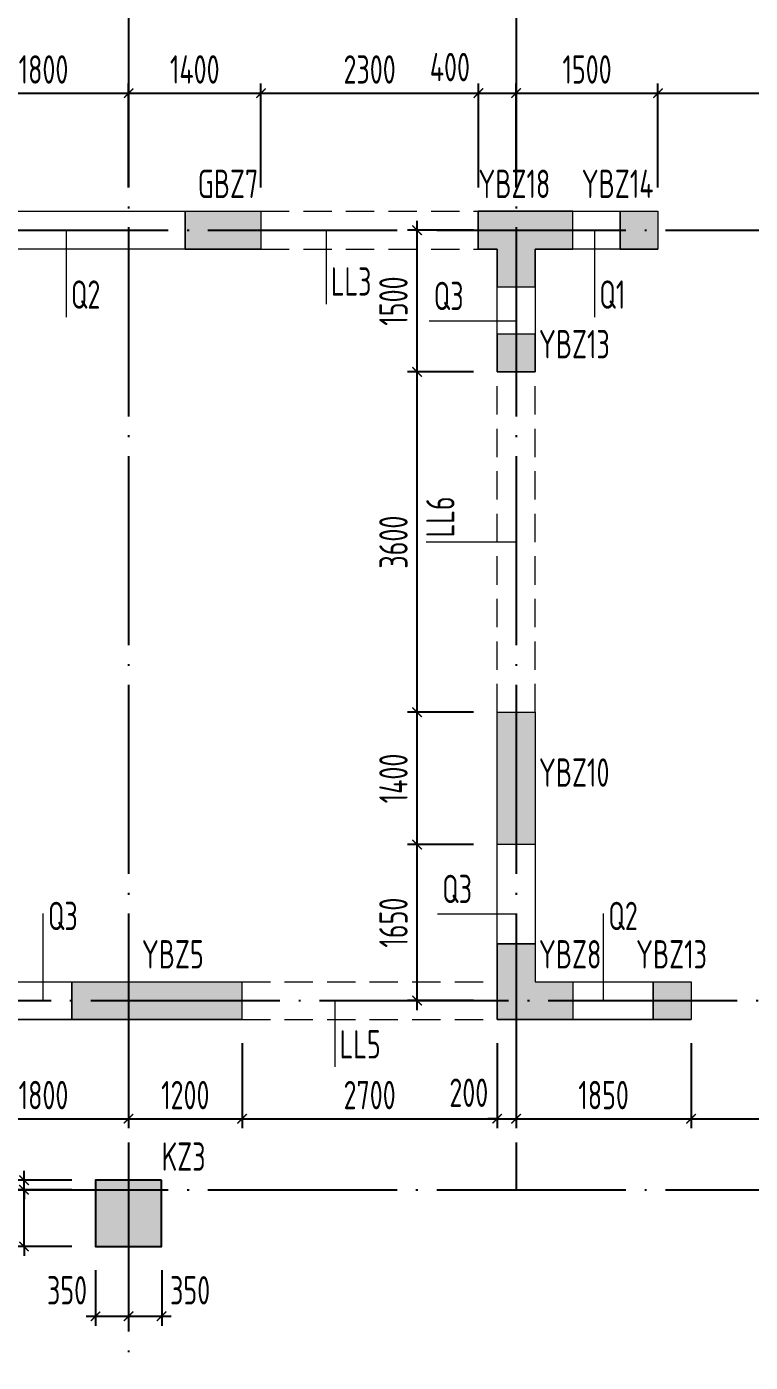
# Model space of a CAD drawing. Header units: millimetres. Extents: x -202076 to 1082610, y -439651 to 179350.
# Drawn here: x 126665 to 134320, y -8106 to 6021 of the extents above; entities that cross this region are included whole.
import ezdxf
from ezdxf.enums import TextEntityAlignment as Align

# ---------------------------------------------------------------- set-up
doc = ezdxf.new("R2010")
doc.units = ezdxf.units.MM
doc.header["$LTSCALE"] = 1000
for name, pattern in [('DASHED', [0.75, 0.5, -0.25]), ('DOTE', [2.42, 2, -0.2, 0.02, -0.2]), ('短虚线', [187.5, 125, -62.5])]:
    doc.linetypes.add(name, pattern=pattern)
doc.layers.add('A_AXIS-轴线', color=36, linetype='DOTE')
doc.layers.add('COLU', color=5, linetype='Continuous')
for name, color, linetype, lineweight in [('BEAM', 4, 'DASHED', 0), ('COLU_TEXT', 6, 'Continuous', 0), ('DIM', 3, 'Continuous', 0), ('WALL', 2, 'Continuous', 0), ('墙柱名称编号', 7, 'Continuous', 18), ('墙柱轮廓', 7, 'Continuous', 18), ('墙梁名称编号', 3, 'Continuous', 18), ('墙梁标注引线', 3, 'Continuous', 18), ('墙身名称编号', 3, 'Continuous', 18), ('墙身标注引线', 3, 'Continuous', 18), ('边缘构件填充', 253, 'Continuous', 18)]:
    doc.layers.add(name, color=color, linetype=linetype, lineweight=lineweight)
doc.styles.add('TSSD_Dimension', font='tssdeng.shx', dxfattribs={"width": 0.7, "bigfont": 'hztxt.shx'})
doc.styles.add('TSSD_Rein', font='tssdeng.shx', dxfattribs={"width": 0.7, "bigfont": 'hztxt.shx'})
doc.dimstyles.new('TSSD_100_100', dxfattribs={"dimtxt": 300, "dimasz": 100, "dimexe": 100, "dimexo": 250, "dimgap": 100, "dimtad": 1, "dimdec": 0, "dimzin": 0, "dimdsep": 46, "dimtxsty": 'TSSD_Dimension', "dimblk": 'ARCHTICK', "dimcen": 0, "dimdle": 100, "dimclrt": 7, "dimadec": 0, "dimazin": 0, "dimtfac": 1, "dimtdec": 0, "dimtix": 1, "dimtmove": 2, "dimatfit": 3, "dimfxl": 1, "dimtolj": 1, "dimtzin": 0, "dimarcsym": 0})

# ---------------------------------------------------------------- blocks, each defined once
blk = doc.blocks.new('_ARCHTICK')
at = {"color": 0, "linetype": 'ByBlock', "const_width": 0.15}
blk.add_lwpolyline([(-0.5, -0.5), (0.5, 0.5)], dxfattribs=at)
blk = doc.blocks.new('*D328')
at = {"layer": 'Defpoints', "color": 0, "transparency": 16777216}
for p in [(126637, -6281), (127393, -6281), (127393, -6881)]:
    blk.add_point(p, dxfattribs=at)
at = {"layer": 'DIM', "color": 0, "lineweight": -2, "transparency": 16777216}
for p, q in [((126637, -6281), (126637, -6181)), ((127143, -6281), (126537, -6281)), ((126637, -6881), (126637, -6281)), ((127143, -6881), (126537, -6881)), ((126637, -6881), (126637, -6981))]:
    blk.add_line(p, q, dxfattribs=at)
at = {"layer": 'DIM', "color": 0, "lineweight": -2, "transparency": 16777216, "xscale": 100, "yscale": 100, "zscale": 100}
for p, rotation in [((126637, -6281), 270), ((126637, -6881), 90)]:
    blk.add_blockref('_ARCHTICK', p, dxfattribs=dict(at, rotation=rotation))
at = {"layer": 'DIM', "color": 7, "transparency": 16777216, "insert": (126387, -6581), "char_height": 300, "attachment_point": 5, "rotation": 90, "style": 'TSSD_Dimension'}
blk.add_mtext('\\A1;600', dxfattribs=at)
blk = doc.blocks.new('*D329')
at = {"layer": 'Defpoints', "color": 0, "transparency": 16777216}
for p in [(126637, -6181), (127393, -6181), (127393, -6281)]:
    blk.add_point(p, dxfattribs=at)
at = {"layer": 'DIM', "color": 0, "lineweight": -2, "transparency": 16777216}
for p, q in [((127143, -6181), (126537, -6181)), ((126637, -6181), (126637, -6081)), ((126637, -6281), (126637, -6181)), ((127143, -6281), (126537, -6281)), ((126637, -6281), (126637, -6381))]:
    blk.add_line(p, q, dxfattribs=at)
at = {"layer": 'DIM', "color": 0, "lineweight": -2, "transparency": 16777216, "xscale": 100, "yscale": 100, "zscale": 100}
for p, rotation in [((126637, -6181), 270), ((126637, -6281), 90)]:
    blk.add_blockref('_ARCHTICK', p, dxfattribs=dict(at, rotation=rotation))
at = {"layer": 'DIM', "color": 7, "transparency": 16777216, "insert": (126362, -5899), "char_height": 300, "attachment_point": 5, "rotation": 90, "style": 'TSSD_Dimension'}
blk.add_mtext('\\A1;100', dxfattribs=at)
blk = doc.blocks.new('*D330')
at = {"layer": 'Defpoints', "color": 0, "transparency": 16777216}
for p in [(127393, -6881), (127743, -6881), (127743, -7620)]:
    blk.add_point(p, dxfattribs=at)
at = {"layer": 'DIM', "color": 0, "lineweight": -2, "transparency": 16777216}
for p, q in [((127393, -7131), (127393, -7720)), ((127743, -7131), (127743, -7720)), ((127293, -7620), (127843, -7620))]:
    blk.add_line(p, q, dxfattribs=at)
at = {"layer": 'DIM', "color": 0, "lineweight": -2, "transparency": 16777216, "xscale": 100, "yscale": 100, "zscale": 100, "rotation": 180}
blk.add_blockref('_ARCHTICK', (127393, -7620), dxfattribs=at)
at = {"layer": 'DIM', "color": 0, "lineweight": -2, "transparency": 16777216, "xscale": 100, "yscale": 100, "zscale": 100}
blk.add_blockref('_ARCHTICK', (127743, -7620), dxfattribs=at)
at = {"layer": 'DIM', "color": 7, "transparency": 16777216, "insert": (127092, -7345), "char_height": 300, "attachment_point": 5, "style": 'TSSD_Dimension'}
blk.add_mtext('\\A1;350', dxfattribs=at)
blk = doc.blocks.new('*D331')
at = {"layer": 'Defpoints', "color": 0, "transparency": 16777216}
for p in [(127743, -6881), (128093, -6881), (128093, -7620)]:
    blk.add_point(p, dxfattribs=at)
at = {"layer": 'DIM', "color": 0, "lineweight": -2, "transparency": 16777216}
for p, q in [((127743, -7131), (127743, -7720)), ((128093, -7131), (128093, -7720)), ((127643, -7620), (128193, -7620))]:
    blk.add_line(p, q, dxfattribs=at)
at = {"layer": 'DIM', "color": 0, "lineweight": -2, "transparency": 16777216, "xscale": 100, "yscale": 100, "zscale": 100, "rotation": 180}
blk.add_blockref('_ARCHTICK', (127743, -7620), dxfattribs=at)
at = {"layer": 'DIM', "color": 0, "lineweight": -2, "transparency": 16777216, "xscale": 100, "yscale": 100, "zscale": 100}
blk.add_blockref('_ARCHTICK', (128093, -7620), dxfattribs=at)
at = {"layer": 'DIM', "color": 7, "transparency": 16777216, "insert": (128394, -7345), "char_height": 300, "attachment_point": 5, "style": 'TSSD_Dimension'}
blk.add_mtext('\\A1;350', dxfattribs=at)
blk = doc.blocks.new('*D361')
at = {"layer": 'Defpoints', "color": 0, "transparency": 16777216}
for p in [(125943, -4481), (127743, -4481), (127743, -5530)]:
    blk.add_point(p, dxfattribs=at)
at = {"layer": 'DIM', "color": 0, "lineweight": -2, "transparency": 16777216}
for p, q in [((125943, -4731), (125943, -5630)), ((127743, -4731), (127743, -5630)), ((125843, -5530), (127843, -5530))]:
    blk.add_line(p, q, dxfattribs=at)
at = {"layer": 'DIM', "color": 0, "lineweight": -2, "transparency": 16777216, "xscale": 100, "yscale": 100, "zscale": 100, "rotation": 180}
blk.add_blockref('_ARCHTICK', (125943, -5530), dxfattribs=at)
at = {"layer": 'DIM', "color": 0, "lineweight": -2, "transparency": 16777216, "xscale": 100, "yscale": 100, "zscale": 100}
blk.add_blockref('_ARCHTICK', (127743, -5530), dxfattribs=at)
at = {"layer": 'DIM', "color": 7, "transparency": 16777216, "insert": (126843, -5280), "char_height": 300, "attachment_point": 5, "style": 'TSSD_Dimension'}
blk.add_mtext('\\A1;1800', dxfattribs=at)
blk = doc.blocks.new('*D362')
at = {"layer": 'Defpoints', "color": 0, "transparency": 16777216}
for p in [(127743, -4481), (128943, -4481), (128943, -5530)]:
    blk.add_point(p, dxfattribs=at)
at = {"layer": 'DIM', "color": 0, "lineweight": -2, "transparency": 16777216}
for p, q in [((127743, -4731), (127743, -5630)), ((128943, -4731), (128943, -5630)), ((127643, -5530), (129043, -5530))]:
    blk.add_line(p, q, dxfattribs=at)
at = {"layer": 'DIM', "color": 0, "lineweight": -2, "transparency": 16777216, "xscale": 100, "yscale": 100, "zscale": 100, "rotation": 180}
blk.add_blockref('_ARCHTICK', (127743, -5530), dxfattribs=at)
at = {"layer": 'DIM', "color": 0, "lineweight": -2, "transparency": 16777216, "xscale": 100, "yscale": 100, "zscale": 100}
blk.add_blockref('_ARCHTICK', (128943, -5530), dxfattribs=at)
at = {"layer": 'DIM', "color": 7, "transparency": 16777216, "insert": (128343, -5280), "char_height": 300, "attachment_point": 5, "style": 'TSSD_Dimension'}
blk.add_mtext('\\A1;1200', dxfattribs=at)
blk = doc.blocks.new('*D363')
at = {"layer": 'Defpoints', "color": 0, "transparency": 16777216}
for p in [(128943, -4481), (131643, -4481), (131643, -5530)]:
    blk.add_point(p, dxfattribs=at)
at = {"layer": 'DIM', "color": 0, "lineweight": -2, "transparency": 16777216}
for p, q in [((128943, -4731), (128943, -5630)), ((131643, -4731), (131643, -5630)), ((128843, -5530), (131743, -5530))]:
    blk.add_line(p, q, dxfattribs=at)
at = {"layer": 'DIM', "color": 0, "lineweight": -2, "transparency": 16777216, "xscale": 100, "yscale": 100, "zscale": 100, "rotation": 180}
blk.add_blockref('_ARCHTICK', (128943, -5530), dxfattribs=at)
at = {"layer": 'DIM', "color": 0, "lineweight": -2, "transparency": 16777216, "xscale": 100, "yscale": 100, "zscale": 100}
blk.add_blockref('_ARCHTICK', (131643, -5530), dxfattribs=at)
at = {"layer": 'DIM', "color": 7, "transparency": 16777216, "insert": (130293, -5280), "char_height": 300, "attachment_point": 5, "style": 'TSSD_Dimension'}
blk.add_mtext('\\A1;2700', dxfattribs=at)
blk = doc.blocks.new('*D364')
at = {"layer": 'Defpoints', "color": 0, "transparency": 16777216}
for p in [(131643, -4481), (131843, -4481), (131843, -5530)]:
    blk.add_point(p, dxfattribs=at)
at = {"layer": 'DIM', "color": 0, "lineweight": -2, "transparency": 16777216}
for p, q in [((131643, -4731), (131643, -5630)), ((131843, -4731), (131843, -5630)), ((131643, -5530), (131543, -5530)), ((131643, -5530), (131843, -5530)), ((131843, -5530), (131943, -5530))]:
    blk.add_line(p, q, dxfattribs=at)
at = {"layer": 'DIM', "color": 0, "lineweight": -2, "transparency": 16777216, "xscale": 100, "yscale": 100, "zscale": 100}
blk.add_blockref('_ARCHTICK', (131643, -5530), dxfattribs=at)
at = {"layer": 'DIM', "color": 0, "lineweight": -2, "transparency": 16777216, "xscale": 100, "yscale": 100, "zscale": 100, "rotation": 180}
blk.add_blockref('_ARCHTICK', (131843, -5530), dxfattribs=at)
at = {"layer": 'DIM', "color": 7, "transparency": 16777216, "insert": (131342, -5255), "char_height": 300, "attachment_point": 5, "style": 'TSSD_Dimension'}
blk.add_mtext('\\A1;200', dxfattribs=at)
blk = doc.blocks.new('*D365')
at = {"layer": 'Defpoints', "color": 0, "transparency": 16777216}
for p in [(131843, -4481), (133693, -4481), (133693, -5530)]:
    blk.add_point(p, dxfattribs=at)
at = {"layer": 'DIM', "color": 0, "lineweight": -2, "transparency": 16777216}
for p, q in [((131843, -4731), (131843, -5630)), ((133693, -4731), (133693, -5630)), ((131743, -5530), (133793, -5530))]:
    blk.add_line(p, q, dxfattribs=at)
at = {"layer": 'DIM', "color": 0, "lineweight": -2, "transparency": 16777216, "xscale": 100, "yscale": 100, "zscale": 100, "rotation": 180}
blk.add_blockref('_ARCHTICK', (131843, -5530), dxfattribs=at)
at = {"layer": 'DIM', "color": 0, "lineweight": -2, "transparency": 16777216, "xscale": 100, "yscale": 100, "zscale": 100}
blk.add_blockref('_ARCHTICK', (133693, -5530), dxfattribs=at)
at = {"layer": 'DIM', "color": 7, "transparency": 16777216, "insert": (132768, -5280), "char_height": 300, "attachment_point": 5, "style": 'TSSD_Dimension'}
blk.add_mtext('\\A1;1850', dxfattribs=at)
blk = doc.blocks.new('*D366')
at = {"layer": 'Defpoints', "color": 0, "transparency": 16777216}
for p in [(133693, -4481), (136143, -4481), (136143, -5530)]:
    blk.add_point(p, dxfattribs=at)
at = {"layer": 'DIM', "color": 0, "lineweight": -2, "transparency": 16777216}
for p, q in [((133693, -4731), (133693, -5630)), ((136143, -4731), (136143, -5630)), ((133593, -5530), (136243, -5530))]:
    blk.add_line(p, q, dxfattribs=at)
at = {"layer": 'DIM', "color": 0, "lineweight": -2, "transparency": 16777216, "xscale": 100, "yscale": 100, "zscale": 100, "rotation": 180}
blk.add_blockref('_ARCHTICK', (133693, -5530), dxfattribs=at)
at = {"layer": 'DIM', "color": 0, "lineweight": -2, "transparency": 16777216, "xscale": 100, "yscale": 100, "zscale": 100}
blk.add_blockref('_ARCHTICK', (136143, -5530), dxfattribs=at)
at = {"layer": 'DIM', "color": 7, "transparency": 16777216, "insert": (134918, -5280), "char_height": 300, "attachment_point": 5, "style": 'TSSD_Dimension'}
blk.add_mtext('\\A1;2450', dxfattribs=at)
blk = doc.blocks.new('*D388')
at = {"layer": 'Defpoints', "color": 0, "transparency": 16777216}
for p in [(127743, 5319), (125943, 4069), (127743, 4069)]:
    blk.add_point(p, dxfattribs=at)
at = {"layer": 'DIM', "color": 0, "lineweight": -2, "transparency": 16777216}
for p, q in [((125943, 4319), (125943, 5419)), ((127743, 4319), (127743, 5419)), ((125843, 5319), (127843, 5319))]:
    blk.add_line(p, q, dxfattribs=at)
at = {"layer": 'DIM', "color": 0, "lineweight": -2, "transparency": 16777216, "xscale": 100, "yscale": 100, "zscale": 100, "rotation": 180}
blk.add_blockref('_ARCHTICK', (125943, 5319), dxfattribs=at)
at = {"layer": 'DIM', "color": 0, "lineweight": -2, "transparency": 16777216, "xscale": 100, "yscale": 100, "zscale": 100}
blk.add_blockref('_ARCHTICK', (127743, 5319), dxfattribs=at)
at = {"layer": 'DIM', "color": 7, "transparency": 16777216, "insert": (126843, 5569), "char_height": 300, "attachment_point": 5, "style": 'TSSD_Dimension'}
blk.add_mtext('\\A1;1800', dxfattribs=at)
blk = doc.blocks.new('*D389')
at = {"layer": 'Defpoints', "color": 0, "transparency": 16777216}
for p in [(129143, 5319), (127743, 4069), (129143, 4069)]:
    blk.add_point(p, dxfattribs=at)
at = {"layer": 'DIM', "color": 0, "lineweight": -2, "transparency": 16777216}
for p, q in [((127743, 4319), (127743, 5419)), ((129143, 4319), (129143, 5419)), ((127643, 5319), (129243, 5319))]:
    blk.add_line(p, q, dxfattribs=at)
at = {"layer": 'DIM', "color": 0, "lineweight": -2, "transparency": 16777216, "xscale": 100, "yscale": 100, "zscale": 100, "rotation": 180}
blk.add_blockref('_ARCHTICK', (127743, 5319), dxfattribs=at)
at = {"layer": 'DIM', "color": 0, "lineweight": -2, "transparency": 16777216, "xscale": 100, "yscale": 100, "zscale": 100}
blk.add_blockref('_ARCHTICK', (129143, 5319), dxfattribs=at)
at = {"layer": 'DIM', "color": 7, "transparency": 16777216, "insert": (128443, 5569), "char_height": 300, "attachment_point": 5, "style": 'TSSD_Dimension'}
blk.add_mtext('\\A1;1400', dxfattribs=at)
blk = doc.blocks.new('*D390')
at = {"layer": 'Defpoints', "color": 0, "transparency": 16777216}
for p in [(131443, 5319), (129143, 4069), (131443, 4069)]:
    blk.add_point(p, dxfattribs=at)
at = {"layer": 'DIM', "color": 0, "lineweight": -2, "transparency": 16777216}
for p, q in [((129143, 4319), (129143, 5419)), ((131443, 4319), (131443, 5419)), ((129043, 5319), (131543, 5319))]:
    blk.add_line(p, q, dxfattribs=at)
at = {"layer": 'DIM', "color": 0, "lineweight": -2, "transparency": 16777216, "xscale": 100, "yscale": 100, "zscale": 100, "rotation": 180}
blk.add_blockref('_ARCHTICK', (129143, 5319), dxfattribs=at)
at = {"layer": 'DIM', "color": 0, "lineweight": -2, "transparency": 16777216, "xscale": 100, "yscale": 100, "zscale": 100}
blk.add_blockref('_ARCHTICK', (131443, 5319), dxfattribs=at)
at = {"layer": 'DIM', "color": 7, "transparency": 16777216, "insert": (130293, 5569), "char_height": 300, "attachment_point": 5, "style": 'TSSD_Dimension'}
blk.add_mtext('\\A1;2300', dxfattribs=at)
blk = doc.blocks.new('*D391')
at = {"layer": 'Defpoints', "color": 0, "transparency": 16777216}
for p in [(131843, 5319), (131443, 4069), (131843, 4069)]:
    blk.add_point(p, dxfattribs=at)
at = {"layer": 'DIM', "color": 0, "lineweight": -2, "transparency": 16777216}
for p, q in [((131443, 4319), (131443, 5419)), ((131843, 4319), (131843, 5419)), ((131343, 5319), (131943, 5319))]:
    blk.add_line(p, q, dxfattribs=at)
at = {"layer": 'DIM', "color": 0, "lineweight": -2, "transparency": 16777216, "xscale": 100, "yscale": 100, "zscale": 100, "rotation": 180}
blk.add_blockref('_ARCHTICK', (131443, 5319), dxfattribs=at)
at = {"layer": 'DIM', "color": 0, "lineweight": -2, "transparency": 16777216, "xscale": 100, "yscale": 100, "zscale": 100}
blk.add_blockref('_ARCHTICK', (131843, 5319), dxfattribs=at)
at = {"layer": 'DIM', "color": 7, "transparency": 16777216, "insert": (131142, 5594), "char_height": 300, "attachment_point": 5, "style": 'TSSD_Dimension'}
blk.add_mtext('\\A1;400', dxfattribs=at)
blk = doc.blocks.new('*D392')
at = {"layer": 'Defpoints', "color": 0, "transparency": 16777216}
for p in [(133343, 5319), (131843, 4069), (133343, 4069)]:
    blk.add_point(p, dxfattribs=at)
at = {"layer": 'DIM', "color": 0, "lineweight": -2, "transparency": 16777216}
for p, q in [((131843, 4319), (131843, 5419)), ((133343, 4319), (133343, 5419)), ((131743, 5319), (133443, 5319))]:
    blk.add_line(p, q, dxfattribs=at)
at = {"layer": 'DIM', "color": 0, "lineweight": -2, "transparency": 16777216, "xscale": 100, "yscale": 100, "zscale": 100, "rotation": 180}
blk.add_blockref('_ARCHTICK', (131843, 5319), dxfattribs=at)
at = {"layer": 'DIM', "color": 0, "lineweight": -2, "transparency": 16777216, "xscale": 100, "yscale": 100, "zscale": 100}
blk.add_blockref('_ARCHTICK', (133343, 5319), dxfattribs=at)
at = {"layer": 'DIM', "color": 7, "transparency": 16777216, "insert": (132593, 5569), "char_height": 300, "attachment_point": 5, "style": 'TSSD_Dimension'}
blk.add_mtext('\\A1;1500', dxfattribs=at)
blk = doc.blocks.new('*D393')
at = {"layer": 'Defpoints', "color": 0, "transparency": 16777216}
for p in [(136143, 5319), (133343, 4069), (136143, 4069)]:
    blk.add_point(p, dxfattribs=at)
at = {"layer": 'DIM', "color": 0, "lineweight": -2, "transparency": 16777216}
for p, q in [((133343, 4319), (133343, 5419)), ((136143, 4319), (136143, 5419)), ((133243, 5319), (136243, 5319))]:
    blk.add_line(p, q, dxfattribs=at)
at = {"layer": 'DIM', "color": 0, "lineweight": -2, "transparency": 16777216, "xscale": 100, "yscale": 100, "zscale": 100, "rotation": 180}
blk.add_blockref('_ARCHTICK', (133343, 5319), dxfattribs=at)
at = {"layer": 'DIM', "color": 0, "lineweight": -2, "transparency": 16777216, "xscale": 100, "yscale": 100, "zscale": 100}
blk.add_blockref('_ARCHTICK', (136143, 5319), dxfattribs=at)
at = {"layer": 'DIM', "color": 7, "transparency": 16777216, "insert": (134743, 5569), "char_height": 300, "attachment_point": 5, "style": 'TSSD_Dimension'}
blk.add_mtext('\\A1;2800', dxfattribs=at)
blk = doc.blocks.new('*D402')
at = {"layer": 'Defpoints', "color": 0, "transparency": 16777216}
for p in [(130795, -2631), (131643, -2631), (131643, -4281)]:
    blk.add_point(p, dxfattribs=at)
at = {"layer": 'DIM', "color": 0, "lineweight": -2, "transparency": 16777216}
for p, q in [((130795, -4381), (130795, -2531)), ((131393, -2631), (130695, -2631)), ((131393, -4281), (130695, -4281))]:
    blk.add_line(p, q, dxfattribs=at)
at = {"layer": 'DIM', "color": 0, "lineweight": -2, "transparency": 16777216, "xscale": 100, "yscale": 100, "zscale": 100}
for p, rotation in [((130795, -2631), 90), ((130795, -4281), 270)]:
    blk.add_blockref('_ARCHTICK', p, dxfattribs=dict(at, rotation=rotation))
at = {"layer": 'DIM', "color": 7, "transparency": 16777216, "insert": (130545, -3456), "char_height": 300, "attachment_point": 5, "rotation": 90, "style": 'TSSD_Dimension'}
blk.add_mtext('\\A1;1650', dxfattribs=at)
blk = doc.blocks.new('*D403')
at = {"layer": 'Defpoints', "color": 0, "transparency": 16777216}
for p in [(130795, -1231), (131643, -1231), (131643, -2631)]:
    blk.add_point(p, dxfattribs=at)
at = {"layer": 'DIM', "color": 0, "lineweight": -2, "transparency": 16777216}
for p, q in [((131393, -1231), (130695, -1231)), ((130795, -2731), (130795, -1131)), ((131393, -2631), (130695, -2631))]:
    blk.add_line(p, q, dxfattribs=at)
at = {"layer": 'DIM', "color": 0, "lineweight": -2, "transparency": 16777216, "xscale": 100, "yscale": 100, "zscale": 100}
for p, rotation in [((130795, -1231), 90), ((130795, -2631), 270)]:
    blk.add_blockref('_ARCHTICK', p, dxfattribs=dict(at, rotation=rotation))
at = {"layer": 'DIM', "color": 7, "transparency": 16777216, "insert": (130545, -1931), "char_height": 300, "attachment_point": 5, "rotation": 90, "style": 'TSSD_Dimension'}
blk.add_mtext('\\A1;1400', dxfattribs=at)
blk = doc.blocks.new('*D404')
at = {"layer": 'Defpoints', "color": 0, "transparency": 16777216}
for p in [(130795, 2369), (131643, 2369), (131643, -1231)]:
    blk.add_point(p, dxfattribs=at)
at = {"layer": 'DIM', "color": 0, "lineweight": -2, "transparency": 16777216}
for p, q in [((130795, -1331), (130795, 2469)), ((131393, 2369), (130695, 2369)), ((131393, -1231), (130695, -1231))]:
    blk.add_line(p, q, dxfattribs=at)
at = {"layer": 'DIM', "color": 0, "lineweight": -2, "transparency": 16777216, "xscale": 100, "yscale": 100, "zscale": 100}
for p, rotation in [((130795, 2369), 90), ((130795, -1231), 270)]:
    blk.add_blockref('_ARCHTICK', p, dxfattribs=dict(at, rotation=rotation))
at = {"layer": 'DIM', "color": 7, "transparency": 16777216, "insert": (130545, 569), "char_height": 300, "attachment_point": 5, "rotation": 90, "style": 'TSSD_Dimension'}
blk.add_mtext('\\A1;3600', dxfattribs=at)
blk = doc.blocks.new('*D405')
at = {"layer": 'Defpoints', "color": 0, "transparency": 16777216}
for p in [(130795, 3869), (131643, 3869), (131643, 2369)]:
    blk.add_point(p, dxfattribs=at)
at = {"layer": 'DIM', "color": 0, "lineweight": -2, "transparency": 16777216}
for p, q in [((130795, 2269), (130795, 3969)), ((131393, 3869), (130695, 3869)), ((131393, 2369), (130695, 2369))]:
    blk.add_line(p, q, dxfattribs=at)
at = {"layer": 'DIM', "color": 0, "lineweight": -2, "transparency": 16777216, "xscale": 100, "yscale": 100, "zscale": 100}
for p, rotation in [((130795, 3869), 90), ((130795, 2369), 270)]:
    blk.add_blockref('_ARCHTICK', p, dxfattribs=dict(at, rotation=rotation))
at = {"layer": 'DIM', "color": 7, "transparency": 16777216, "insert": (130545, 3119), "char_height": 300, "attachment_point": 5, "rotation": 90, "style": 'TSSD_Dimension'}
blk.add_mtext('\\A1;1500', dxfattribs=at)

msp = doc.modelspace()

# ---------------------------------------------------------------- hatches: boundary and pattern name
at = {"layer": '边缘构件填充'}
h = msp.add_hatch(color=256, dxfattribs=at)
h.dxf.hatch_style = 1
h.paths.add_polyline_path([(129142.7, 4069), (128342.7, 4069), (128342.7, 3669), (129142.7, 3669)])
h = msp.add_hatch(color=256, dxfattribs=at)
h.dxf.hatch_style = 1
h.paths.add_polyline_path([(132042.7, 3269), (132042.7, 3669), (132442.7, 3669), (132442.7, 4069), (131442.7, 4069), (131442.7, 3669), (131642.7, 3669), (131642.7, 3269)])
h = msp.add_hatch(color=256, dxfattribs=at)
h.dxf.hatch_style = 1
h.paths.add_polyline_path([(133342.7, 3669), (133342.7, 4069), (132942.7, 4069), (132942.7, 3669)])
h = msp.add_hatch(color=256, dxfattribs=at)
h.dxf.hatch_style = 1
h.paths.add_polyline_path([(132042.7, 2769), (131642.7, 2769), (131642.7, 2369), (132042.7, 2369)])
h = msp.add_hatch(color=256, dxfattribs=at)
h.dxf.hatch_style = 1
h.paths.add_polyline_path([(131642.7, -2631), (131642.7, -1231), (132042.7, -1231), (132042.7, -2631)])
h = msp.add_hatch(color=256, dxfattribs=at)
h.dxf.hatch_style = 1
h.paths.add_polyline_path([(132042.7, -4081), (132042.7, -3681), (131642.7, -3681), (131642.7, -4481), (132442.7, -4481), (132442.7, -4081)])
h = msp.add_hatch(color=256, dxfattribs=at)
h.dxf.hatch_style = 1
h.paths.add_polyline_path([(127142.7, -4081), (127142.7, -4481), (128942.7, -4481), (128942.7, -4081)])
h = msp.add_hatch(color=256, dxfattribs=at)
h.dxf.hatch_style = 1
h.paths.add_polyline_path([(133692.7, -4481), (133692.7, -4081), (133292.7, -4081), (133292.7, -4481)])
h = msp.add_hatch(color=256, dxfattribs=at)
h.dxf.hatch_style = 1
h.paths.add_polyline_path([(128092.7, -6181), (127392.7, -6181), (127392.7, -6881), (128092.7, -6881)])

# ---------------------------------------------------------------- linework, layer by layer
at = {"layer": 'A_AXIS-轴线'}
for p, q in [((127742.7, 6319), (127742.7, -18881)), ((131842.7, 6319), (131842.7, -6281)), ((115242.7, -4281), (140192.7, -4281))]:
    msp.add_line(p, q, dxfattribs=at)
for points in [[(99542.7, 3869), (155943, 3869)], [(99542.7, -6281), (155943, -6281)]]:
    msp.add_lwpolyline(points, dxfattribs=at)
at = {"layer": 'BEAM', "ltscale": 0.6}
for p, q in [((129142.7, 4069), (131442.7, 4069)), ((129142.7, 3669), (131442.7, 3669)), ((131642.7, -1231), (131642.7, 2369)), ((132042.7, -1231), (132042.7, 2369)), ((128942.7, -4081), (131642.7, -4081)), ((128942.7, -4481), (131642.7, -4481))]:
    msp.add_line(p, q, dxfattribs=at)
at = {"layer": 'COLU'}
msp.add_lwpolyline([(128092.7, -6181), (127392.7, -6181), (127392.7, -6881), (128092.7, -6881)], close=True, dxfattribs=at)
at = {"layer": 'WALL'}
for points in [[(129142.7, 3669), (125942.7, 3669), (125942.7, 4069), (129142.7, 4069), (129142.7, 3669), (125942.7, 3669)], [(132042.7, 2369), (131642.7, 2369), (131642.7, 3669), (131442.7, 3669), (131442.7, 4069), (133342.7, 4069), (133342.7, 3669), (132042.7, 3669), (132042.7, 2369)], [(131642.7, -4481), (131642.7, -1231), (132042.7, -1231), (132042.7, -4081), (133692.7, -4081), (133692.7, -4481), (131642.7, -4481), (133692.7, -4481)], [(125942.7, -4481), (125942.7, -4081), (128942.7, -4081), (128942.7, -4481), (125942.7, -4481), (128942.7, -4481)]]:
    msp.add_lwpolyline(points, dxfattribs=at)
at = {"layer": '墙柱轮廓', "linetype": '短虚线'}
for points in [[(128342.7, 4069), (128342.7, 3669), (128342.7, 4069), (129142.7, 4069), (129142.7, 3669), (128342.7, 3669), (129142.7, 3669)], [(132942.7, 4069), (132942.7, 3669), (132942.7, 4069), (133342.7, 4069), (133342.7, 3669), (132942.7, 3669), (133342.7, 3669)], [(132042.7, 2769), (131642.7, 2769), (131642.7, 2369), (132042.7, 2369), (132042.7, 2769)], [(132042.7, -3681), (131642.7, -3681), (132042.7, -3681), (132042.7, -4081), (132442.7, -4081), (132442.7, -4481), (131642.7, -4481), (131642.7, -3681), (131642.7, -4481)], [(127142.7, -4081), (127142.7, -4481), (127142.7, -4081), (128942.7, -4081), (128942.7, -4481), (127142.7, -4481), (128942.7, -4481)], [(133292.7, -4081), (133292.7, -4481), (133292.7, -4081), (133692.7, -4081), (133692.7, -4481), (133292.7, -4481), (133692.7, -4481)]]:
    msp.add_lwpolyline(points, dxfattribs=at)
at = {"layer": '墙柱轮廓'}
msp.add_lwpolyline([(132042.7, 3269), (132042.7, 3669), (132442.7, 3669), (132442.7, 4069), (131442.7, 4069), (131442.7, 3669), (131642.7, 3669), (131642.7, 3269)], close=True, dxfattribs=at)
msp.add_lwpolyline([(131642.7, -2631), (131642.7, -1231), (132042.7, -1231), (132042.7, -2631), (131642.7, -2631)], dxfattribs=at)
at = {"layer": '墙梁标注引线'}
for p, q in [((129832.7, 3869), (129832.7, 3086.5)), ((131842.7, 569), (130890.7, 569)), ((129925.6, -4281), (129925.6, -4982.9))]:
    msp.add_line(p, q, dxfattribs=at)
at = {"layer": '墙身标注引线'}
for p, q in [((127082.7, 3869), (127082.7, 2947.8)), ((132672.7, 3869), (132672.7, 2947.8)), ((131842.7, 2906.5), (130921.5, 2906.5)), ((126839.7, -4281), (126839.7, -3359.8)), ((131842.7, -3366), (131010.2, -3366)), ((132767.7, -4281), (132767.7, -3359.8))]:
    msp.add_line(p, q, dxfattribs=at)

# ---------------------------------------------------------------- texts
at = {"layer": 'COLU_TEXT', "linetype": 'Continuous', "style": 'TSSD_Rein', "width": 0.7}
msp.add_text('KZ3', height=300, dxfattribs=at).set_placement((128092.7, -6081))
at = {"layer": '墙柱名称编号', "color": 2, "linetype": 'Continuous', "style": 'TSSD_Rein', "width": 0.7}
for s, p in [('GBZ7', (128475, 4119)), ('YBZ18', (131442.7, 4119)), ('YBZ14', (132536.1, 4119)), ('YBZ13', (132083.4, 2422.9)), ('YBZ10', (132083.4, -2108.6)), ('YBZ5', (127883, -4031)), ('YBZ8', (132083.4, -4031)), ('YBZ13', (133111.2, -4031))]:
    msp.add_text(s, height=300, dxfattribs=at).set_placement(p, align=Align.BOTTOM_LEFT)
at = {"layer": '墙梁名称编号', "linetype": 'Continuous', "style": 'TSSD_Rein', "width": 0.7}
for s, p in [('LL3', (129882.7, 3086.5)), ('LL5', (129975.6, -4982.9))]:
    msp.add_text(s, height=300, dxfattribs=at).set_placement(p, align=Align.BOTTOM_LEFT)
msp.add_text('LL6', height=300, rotation=90, dxfattribs=at).set_placement((130890.7, 619), align=Align.TOP_LEFT)
at = {"layer": '墙身名称编号', "linetype": 'Continuous', "style": 'TSSD_Rein', "width": 0.7}
for s, p in [('Q2', (127132.7, 2947.8)), ('Q3', (130971.5, 2933.2)), ('Q1', (132722.7, 2947.8)), ('Q3', (131060.2, -3339.3)), ('Q3', (126889.7, -3625.2)), ('Q2', (132817.7, -3625.2))]:
    msp.add_text(s, height=300, dxfattribs=at).set_placement(p, align=Align.BOTTOM_LEFT)

# ---------------------------------------------------------------- dimensions: what is measured, and where the dimension line sits
at = {"layer": 'DIM'}
for base, p1, p2, picture, middle in [((127742.7, 5319), (125942.7, 4069), (127742.7, 4069), '*D388', (126842.7, 5569)), ((129142.7, 5319), (127742.7, 4069), (129142.7, 4069), '*D389', (128442.7, 5569)), ((131442.7, 5319), (129142.7, 4069), (131442.7, 4069), '*D390', (130292.7, 5569)), ((133342.7, 5319), (131842.7, 4069), (133342.7, 4069), '*D392', (132592.7, 5569)), ((136142.7, 5319), (133342.7, 4069), (136142.7, 4069), '*D393', (134742.7, 5569)), ((127742.7, -5530.1), (125942.7, -4481), (127742.7, -4481), '*D361', (126842.7, -5280.1)), ((128942.7, -5530.1), (127742.7, -4481), (128942.7, -4481), '*D362', (128342.7, -5280.1)), ((131642.7, -5530.1), (128942.7, -4481), (131642.7, -4481), '*D363', (130292.7, -5280.1)), ((133692.7, -5530.1), (131842.7, -4481), (133692.7, -4481), '*D365', (132767.7, -5280.1)), ((136142.7, -5530.1), (133692.7, -4481), (136142.7, -4481), '*D366', (134917.7, -5280.1))]:
    dim = msp.add_linear_dim(base=base, p1=p1, p2=p2, dimstyle='TSSD_100_100', dxfattribs=at)
    dim.commit()
    dim.dimension.update_dxf_attribs({"geometry": picture, "text_midpoint": middle})
for base, p1, p2, picture, middle in [((131842.7, 5319), (131442.7, 4069), (131842.7, 4069), '*D391', (131141.6, 5594)), ((131842.7, -5530.1), (131642.7, -4481), (131842.7, -4481), '*D364', (131341.6, -5255.1)), ((127742.7, -7620.5), (127392.7, -6881), (127742.7, -6881), '*D330', (127091.6, -7345.5)), ((128092.7, -7620.5), (127742.7, -6881), (128092.7, -6881), '*D331', (128393.7, -7345.5))]:
    dim = msp.add_linear_dim(base=base, p1=p1, p2=p2, dimstyle='TSSD_100_100', dxfattribs=at)
    dim.commit()
    dim.dimension.update_dxf_attribs({"geometry": picture, "text_midpoint": middle, "dimtype": 160})
for base, p1, p2, picture, middle in [((130795, 3869), (131642.7, 2369), (131642.7, 3869), '*D405', (130545, 3119)), ((130795, 2369), (131642.7, -1231), (131642.7, 2369), '*D404', (130545, 569)), ((130795, -1231), (131642.7, -2631), (131642.7, -1231), '*D403', (130545, -1931)), ((130795, -2631), (131642.7, -4281), (131642.7, -2631), '*D402', (130545, -3456)), ((126637.4, -6281), (127392.7, -6881), (127392.7, -6281), '*D328', (126387.4, -6581))]:
    dim = msp.add_linear_dim(base=base, p1=p1, p2=p2, angle=90, dimstyle='TSSD_100_100', dxfattribs=at)
    dim.commit()
    dim.dimension.update_dxf_attribs({"geometry": picture, "text_midpoint": middle})
dim = msp.add_linear_dim(base=(126637.4, -6181), p1=(127392.7, -6281), p2=(127392.7, -6181), angle=90, dimstyle='TSSD_100_100', dxfattribs=at)
dim.commit()
dim.dimension.update_dxf_attribs({"geometry": '*D329', "text_midpoint": (126362.4, -5898.8), "dimtype": 160})

doc.saveas('drawing.dxf')
